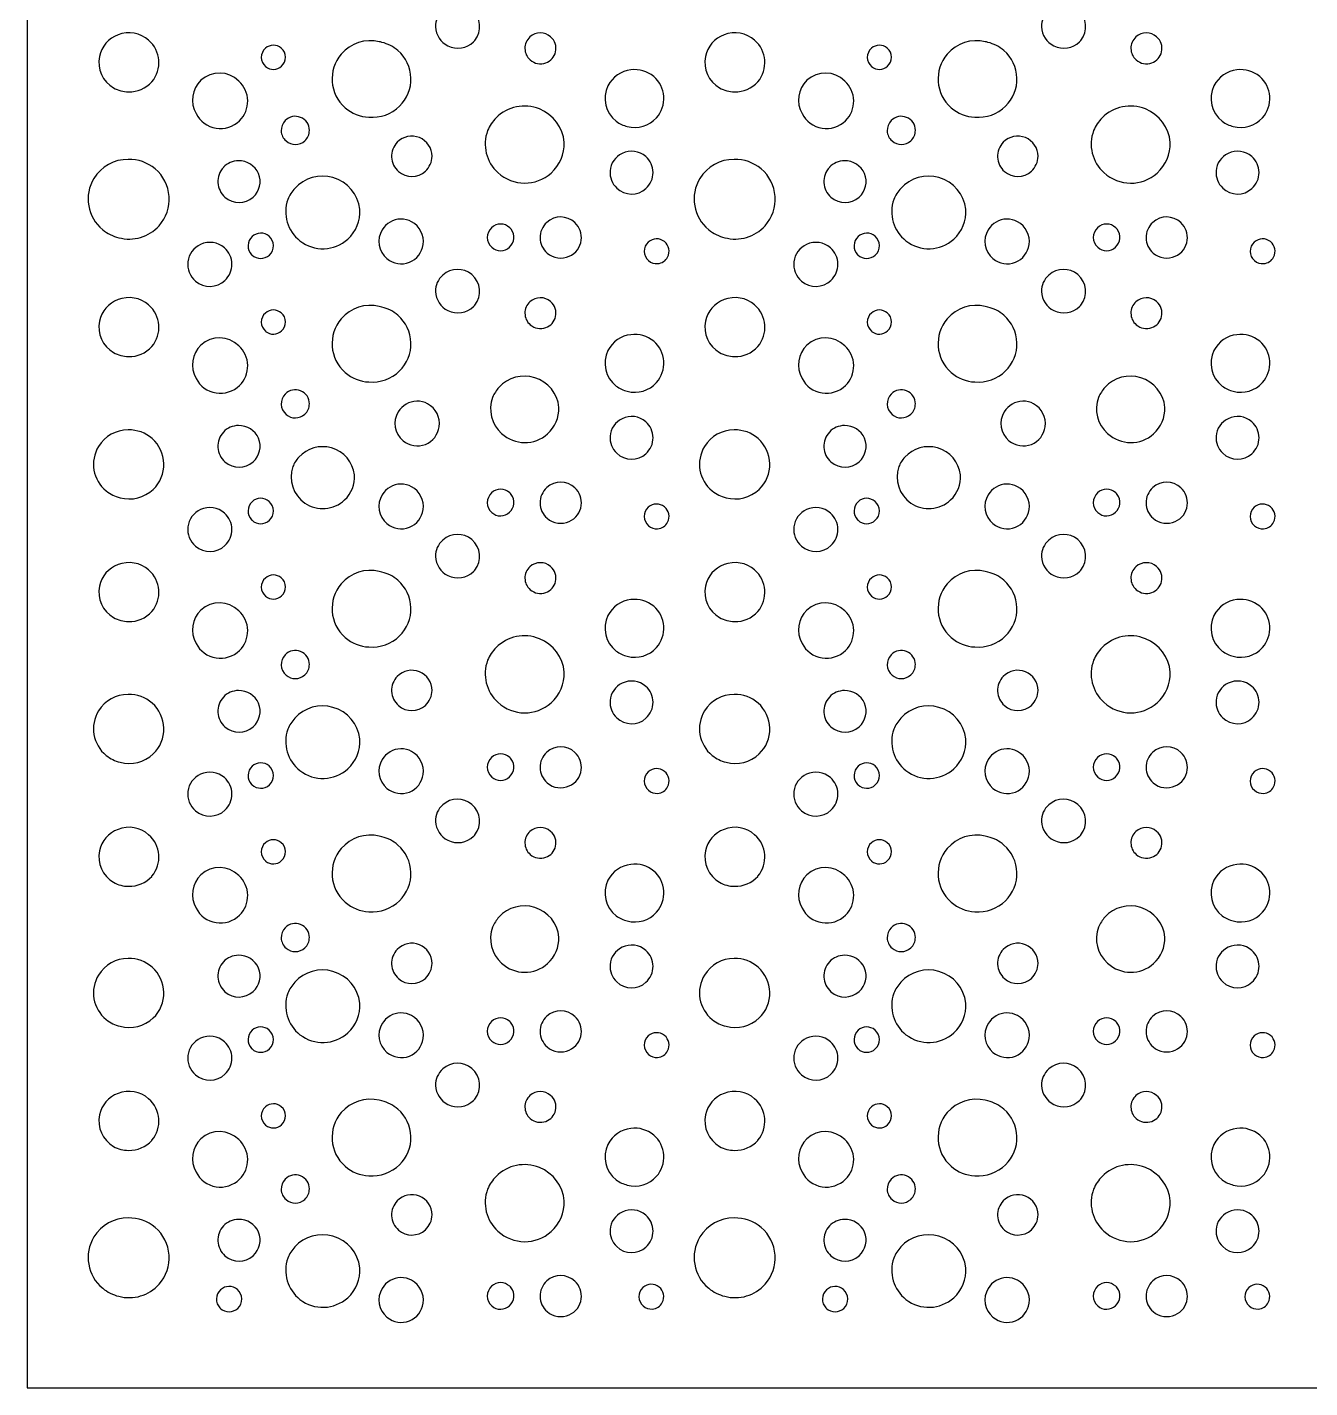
# Model space of a CAD drawing. Header units: millimetres. Extents: x -250 to 750, y -1000 to 1000.
# Drawn here: x -250 to 240, y -1000 to -480 of the extents above; entities that cross this region are included whole.
import ezdxf

# ---------------------------------------------------------------- set-up
doc = ezdxf.new("R2010")
doc.units = ezdxf.units.MM
doc.layers.add('Image', color=70, linetype='Continuous')

msp = doc.modelspace()

# ---------------------------------------------------------------- linework, layer by layer
at = {"layer": 'Image'}
msp.add_lwpolyline([(250, 1000), (-250, 1000), (-250, -1000), (250, -1000), (750, -1000), (750, 1000)], close=True, dxfattribs=at)
for points in [[(-78.98, -485.14, 0.405748), (-80.11, -473.45, 0.3758), (-91.25, -473.61, 0.214558), (-94.04, -479.94, 0.27055), (-89.27, -487.17, 0.316894), (-79.46, -485.64, 0.018749), (-79.01, -485.18, 0.004342)], [(152.54, -485.14, 0.405748), (151.41, -473.45, 0.3758), (140.27, -473.61, 0.214558), (137.48, -479.94, 0.27055), (142.25, -487.17, 0.316894), (152.06, -485.64, 0.018749), (152.5, -485.18, 0.004342)], [(-202.33, -500.9, 0.405853), (-203.61, -485.04, 0.279188), (-215.31, -482.98, 0.258026), (-222.39, -491.22, 0.32343), (-217, -503.23, 0.132782), (-211.3, -504.73, 0.219067), (-202.36, -500.94, 0.002937)], [(-50.05, -483.75, 0.382886), (-57.93, -483.79, 0.448892), (-57.84, -492.57, 0.274981), (-51.9, -493.65, 0.258431), (-48.14, -489.47, 0.280999)], [(29.19, -500.9, 0.405853), (27.91, -485.04, 0.279188), (16.21, -482.98, 0.258026), (9.13, -491.22, 0.32343), (14.52, -503.23, 0.132782), (20.21, -504.73, 0.219067), (29.16, -500.94, 0.002937)], [(181.47, -483.75, 0.382886), (173.59, -483.79, 0.448892), (173.68, -492.57, 0.274981), (179.62, -493.65, 0.258431), (183.38, -489.47, 0.280999)], [(-158.92, -495.11, 0.375812), (-152.82, -494.95, 0.447222), (-152.92, -488.08, 0.375373), (-159.01, -488.1, 0.452768), (-158.98, -495.05, 0.005603)], [(-107.74, -510.25, 0.438656), (-108.39, -488.98, 0.120095), (-114.51, -485.84, 0.014466), (-115.48, -485.58, 0.28048), (-130, -490.3, 0.411899), (-128.52, -510.84, 0.170578), (-119.47, -514.45, 0.213874)], [(72.6, -495.11, 0.375812), (78.7, -494.95, 0.447222), (78.6, -488.08, 0.375373), (72.51, -488.1, 0.452768), (72.54, -495.05, 0.005603)], [(123.78, -510.25, 0.438656), (123.13, -488.98, 0.120095), (117.01, -485.84, 0.014466), (116.04, -485.58, 0.28048), (101.52, -490.3, 0.411899), (103, -510.84, 0.170578), (112.05, -514.45, 0.213874)], [(-169.2, -500.62, 0.404601), (-183.61, -500.34, 0.350497), (-185.5, -513.08, 0.505959), (-168.88, -515.78, 0.432637)], [(-19.37, -496.38, 0.258414), (-28.12, -502.44, 0.358384), (-24.95, -516.01, 0.107007), (-20.73, -517.99, 0.28418), (-9.56, -514.66, 0.421069), (-10.66, -498.9, 0.213685)], [(62.31, -500.62, 0.404601), (47.91, -500.34, 0.350497), (46.02, -513.08, 0.505959), (62.64, -515.78, 0.432637)], [(212.15, -496.38, 0.258414), (203.39, -502.44, 0.358384), (206.57, -516.01, 0.107007), (210.79, -517.99, 0.28418), (221.96, -514.66, 0.421069), (220.86, -498.9, 0.213685)], [(-142.19, -519.48, 0.303753), (-145.53, -514.5, 0.30743), (-151.47, -515.74, 0.429304), (-151.13, -523.53, 0.379896), (-143.96, -523.46, 0.212097)], [(-70.14, -535.61, 0.387942), (-49.81, -535.78, 0.222596), (-44.84, -524.07, 0.281722), (-54.3, -511.3, 0.302068), (-70.85, -514.69, 0.097168), (-74.1, -519.56, 0.311024)], [(89.32, -519.48, 0.303753), (85.99, -514.5, 0.30743), (80.05, -515.74, 0.429304), (80.39, -523.53, 0.379896), (87.55, -523.46, 0.212097)], [(161.37, -535.61, 0.387942), (181.71, -535.78, 0.222596), (186.68, -524.07, 0.281722), (177.22, -511.3, 0.302068), (160.67, -514.69, 0.097168), (157.42, -519.56, 0.311024)], [(-95.35, -529.38, 0.303753), (-100.13, -522.25, 0.30743), (-108.63, -524.03, 0.429304), (-108.15, -535.18, 0.379896), (-97.89, -535.09, 0.212097)], [(136.17, -529.38, 0.303753), (131.39, -522.25, 0.30743), (122.88, -524.03, 0.429304), (123.36, -535.18, 0.379896), (133.63, -535.09, 0.212097)], [(-24.77, -541.51, 0.393942), (-13.6, -541.68, 0.448353), (-13.69, -529.5, 0.303845), (-22.74, -528.32, 0.268791), (-27.33, -534.97, 0.229137)], [(206.75, -541.51, 0.393942), (217.92, -541.68, 0.448353), (217.83, -529.5, 0.303845), (208.78, -528.32, 0.268791), (204.19, -534.97, 0.229137)], [(-211.43, -530.57, 0.263247), (-224.5, -537.82, 0.374991), (-221.16, -557.46, 0.114146), (-215.01, -560.49, 0.284063), (-199.62, -555.91, 0.420888), (-201.12, -534.2, 0.184824)], [(-175.07, -533.61, 0.417496), (-174.44, -545.03, 0.381505), (-163.68, -544.98, 0.315493), (-161.6, -535.99, 0.301126), (-169.3, -531.1, 0.197071), (-175.04, -533.58, 0.002875)], [(20.09, -530.57, 0.263247), (7.01, -537.82, 0.374991), (10.36, -557.46, 0.114146), (16.51, -560.49, 0.284063), (31.9, -555.91, 0.420888), (30.4, -534.2, 0.184824)], [(56.45, -533.61, 0.417496), (57.08, -545.03, 0.381505), (67.84, -544.98, 0.315493), (69.92, -535.99, 0.301126), (62.22, -531.1, 0.197071), (56.47, -533.58, 0.002875)], [(-122.93, -549.6, 0.301802), (-133.2, -537.53, 0.285568), (-147.77, -541.66, 0.088132), (-150.44, -545.89, 0.321694), (-145.79, -561.7, 0.364456), (-127.55, -561.04, 0.22902), (-122.92, -549.65, 0.002917)], [(108.59, -549.6, 0.301802), (98.32, -537.53, 0.285568), (83.75, -541.66, 0.088132), (81.08, -545.89, 0.321694), (85.73, -561.7, 0.364456), (103.97, -561.04, 0.22902), (108.6, -549.65, 0.002917)], [(-107.29, -553.38, 0.255305), (-114.4, -557.49, 0.371104), (-112.56, -568.48, 0.272456), (-103.97, -569.89, 0.266615), (-98.72, -563.15, 0.314225), (-103.17, -554.4, 0.1246), (-107.27, -553.38, 0.001235)], [(-65.68, -556.66, 0.392996), (-72.62, -556.66, 0.441244), (-72.55, -564.15, 0.387246), (-65.69, -564.1, 0.38659), (-65.13, -557.27, 0.042335)], [(-40.78, -554.74, 0.394045), (-51.53, -554.66, 0.448452), (-51.35, -566.37, 0.293825), (-42.9, -567.57, 0.263468), (-38.32, -561.46, 0.244622)], [(124.23, -553.38, 0.255305), (117.12, -557.49, 0.371104), (118.96, -568.48, 0.272456), (127.55, -569.89, 0.266615), (132.79, -563.15, 0.314225), (128.35, -554.4, 0.1246), (124.25, -553.38, 0.001235)], [(165.84, -556.66, 0.392996), (158.9, -556.66, 0.441244), (158.97, -564.15, 0.387246), (165.83, -564.1, 0.38659), (166.39, -557.27, 0.042335)], [(190.74, -554.74, 0.394045), (179.99, -554.66, 0.448452), (180.17, -566.37, 0.293825), (188.61, -567.57, 0.263468), (193.2, -561.46, 0.244622)], [(-164.12, -567.12, 0.392992), (-157.5, -567.15, 0.447221), (-157.61, -559.94, 0.381515), (-164.09, -560.03, 0.421546), (-164.27, -566.98, 0.011836)], [(-9.14, -570.4, 0.255387), (-5.34, -567.9, 0.359751), (-6.55, -561.99, 0.370124), (-12.74, -562.18, 0.447229), (-12.66, -569.24, 0.196543), (-9.16, -570.4, 0.001122)], [(67.4, -567.12, 0.392992), (74.02, -567.15, 0.447221), (73.91, -559.94, 0.381515), (67.43, -560.03, 0.421546), (67.25, -566.98, 0.011836)], [(222.38, -570.4, 0.255387), (226.18, -567.9, 0.359751), (224.97, -561.99, 0.370124), (218.78, -562.18, 0.447229), (218.85, -569.24, 0.196543), (222.36, -570.4, 0.001122)], [(-185.7, -577.05, 0.382434), (-174.45, -576.82, 0.442321), (-174.61, -564.4, 0.299131), (-183.78, -563.08, 0.263105), (-188.63, -569.66, 0.254585)], [(45.82, -577.05, 0.382434), (57.07, -576.82, 0.442321), (56.91, -564.4, 0.299131), (47.74, -563.08, 0.263105), (42.89, -569.66, 0.254585)], [(-78.98, -586.31, 0.405748), (-80.11, -574.62, 0.3758), (-91.25, -574.78, 0.214558), (-94.04, -581.11, 0.27055), (-89.27, -588.34, 0.316894), (-79.46, -586.82, 0.018749), (-79.01, -586.35, 0.004342)], [(152.54, -586.31, 0.405748), (151.41, -574.62, 0.3758), (140.27, -574.78, 0.214558), (137.48, -581.11, 0.27055), (142.25, -588.34, 0.316894), (152.06, -586.82, 0.018749), (152.5, -586.35, 0.004342)], [(-202.33, -602.08, 0.405853), (-203.61, -586.21, 0.279188), (-215.31, -584.15, 0.258026), (-222.39, -592.4, 0.32343), (-217, -604.4, 0.132782), (-211.3, -605.9, 0.219067), (-202.36, -602.11, 0.002937)], [(-107.74, -611.42, 0.438656), (-108.39, -590.15, 0.120095), (-114.51, -587.01, 0.014466), (-115.48, -586.75, 0.28048), (-130, -591.47, 0.411899), (-128.52, -612.02, 0.170578), (-119.47, -615.62, 0.213874)], [(-50.05, -584.92, 0.382886), (-57.93, -584.97, 0.448892), (-57.84, -593.75, 0.274981), (-51.9, -594.82, 0.258431), (-48.14, -590.65, 0.280999)], [(29.19, -602.08, 0.405853), (27.91, -586.21, 0.279188), (16.21, -584.15, 0.258026), (9.13, -592.4, 0.32343), (14.52, -604.4, 0.132782), (20.21, -605.9, 0.219067), (29.16, -602.11, 0.002937)], [(123.78, -611.42, 0.438656), (123.13, -590.15, 0.120095), (117.01, -587.01, 0.014466), (116.04, -586.75, 0.28048), (101.52, -591.47, 0.411899), (103, -612.02, 0.170578), (112.05, -615.62, 0.213874)], [(181.47, -584.92, 0.382886), (173.59, -584.97, 0.448892), (173.68, -593.75, 0.274981), (179.62, -594.82, 0.258431), (183.38, -590.65, 0.280999)], [(-158.92, -596.28, 0.375812), (-152.82, -596.13, 0.447222), (-152.92, -589.26, 0.375373), (-159.01, -589.27, 0.452768), (-158.98, -596.22, 0.005603)], [(72.6, -596.28, 0.375812), (78.7, -596.13, 0.447222), (78.6, -589.26, 0.375373), (72.51, -589.27, 0.452768), (72.54, -596.22, 0.005603)], [(-19.37, -597.55, 0.258414), (-28.12, -603.62, 0.358384), (-24.95, -617.18, 0.107007), (-20.73, -619.17, 0.28418), (-9.56, -615.84, 0.421069), (-10.66, -600.08, 0.213685)], [(212.15, -597.55, 0.258414), (203.39, -603.62, 0.358384), (206.57, -617.18, 0.107007), (210.79, -619.17, 0.28418), (221.96, -615.84, 0.421069), (220.86, -600.08, 0.213685)], [(-169.2, -601.79, 0.404601), (-183.61, -601.52, 0.350497), (-185.5, -614.25, 0.505959), (-168.88, -616.96, 0.432637)], [(62.31, -601.79, 0.404601), (47.91, -601.52, 0.350497), (46.02, -614.25, 0.505959), (62.64, -616.96, 0.432637)], [(-68.75, -635.29, 0.388054), (-51.17, -635.44, 0.221929), (-46.88, -625.34, 0.301986), (-56.07, -614, 0.291089), (-69.77, -617.69, 0.086651), (-72.2, -621.5, 0.309968), (-68.79, -635.26, -0.00009)], [(162.77, -635.29, 0.388054), (180.34, -635.44, 0.221929), (184.64, -625.34, 0.301986), (175.45, -614, 0.291089), (161.75, -617.69, 0.086651), (159.31, -621.5, 0.309968), (162.73, -635.26, -0.00009)], [(-142.19, -623.97, 0.303753), (-145.53, -619, 0.30743), (-151.47, -620.24, 0.429304), (-151.13, -628.02, 0.379896), (-143.96, -627.96, 0.212097)], [(89.32, -623.97, 0.303753), (85.99, -619, 0.30743), (80.05, -620.24, 0.429304), (80.39, -628.02, 0.379896), (87.55, -627.96, 0.212097)], [(-101.16, -622.96, 0.255305), (-108.27, -627.07, 0.371104), (-106.43, -638.06, 0.272456), (-97.84, -639.47, 0.266615), (-92.6, -632.74, 0.314225), (-97.04, -623.98, 0.1246), (-101.14, -622.96, 0.001235)], [(130.35, -622.96, 0.255305), (123.25, -627.07, 0.371104), (125.08, -638.06, 0.272456), (133.68, -639.47, 0.266615), (138.92, -632.74, 0.314225), (134.48, -623.98, 0.1246), (130.38, -622.96, 0.001235)], [(-24.77, -642.86, 0.393942), (-13.6, -643.03, 0.448353), (-13.69, -630.85, 0.303845), (-22.74, -629.67, 0.268791), (-27.33, -636.32, 0.229137)], [(206.75, -642.86, 0.393942), (217.92, -643.03, 0.448353), (217.83, -630.85, 0.303845), (208.78, -629.67, 0.268791), (204.19, -636.32, 0.229137)], [(-211.44, -633.95, 0.263651), (-222.77, -640.25, 0.375584), (-219.83, -657.26, 0.113235), (-214.54, -659.85, 0.264025), (-201.87, -656.66, 0.439408), (-202.27, -637.25, 0.189252), (-211.37, -633.95, -0.000704)], [(-175.07, -634.78, 0.417496), (-174.44, -646.2, 0.381505), (-163.68, -646.15, 0.315493), (-161.6, -637.16, 0.301126), (-169.3, -632.27, 0.197071), (-175.04, -634.75, 0.002875)], [(20.08, -633.95, 0.263651), (8.75, -640.25, 0.375584), (11.69, -657.26, 0.113235), (16.98, -659.85, 0.264025), (29.65, -656.66, 0.439408), (29.24, -637.25, 0.189252), (20.15, -633.95, -0.000704)], [(56.45, -634.78, 0.417496), (57.08, -646.2, 0.381505), (67.84, -646.15, 0.315493), (69.92, -637.16, 0.301126), (62.22, -632.27, 0.197071), (56.47, -634.75, 0.002875)], [(-124.96, -651.16, 0.301498), (-133.78, -640.83, 0.285284), (-146.26, -644.38, 0.087563), (-148.53, -647.98, 0.337171), (-143.93, -661.89, 0.353217), (-128.72, -660.69, 0.222581)], [(106.56, -651.16, 0.301498), (97.74, -640.83, 0.285284), (85.26, -644.38, 0.087563), (82.98, -647.98, 0.337171), (87.59, -661.89, 0.353217), (102.8, -660.69, 0.222581)], [(-107.29, -654.64, 0.255305), (-114.4, -658.76, 0.371104), (-112.56, -669.75, 0.272456), (-103.97, -671.16, 0.266615), (-98.72, -664.42, 0.314225), (-103.17, -655.66, 0.1246), (-107.27, -654.64, 0.001235)], [(-40.78, -656.09, 0.394045), (-51.53, -656.01, 0.448452), (-51.35, -667.72, 0.293825), (-42.9, -668.91, 0.263468), (-38.32, -662.81, 0.244622)], [(124.23, -654.64, 0.255305), (117.12, -658.76, 0.371104), (118.96, -669.75, 0.272456), (127.55, -671.16, 0.266615), (132.79, -664.42, 0.314225), (128.35, -655.66, 0.1246), (124.25, -654.64, 0.001235)], [(190.74, -656.09, 0.394045), (179.99, -656.01, 0.448452), (180.17, -667.72, 0.293825), (188.61, -668.91, 0.263468), (193.2, -662.81, 0.244622)], [(-164.12, -668.47, 0.392992), (-157.5, -668.5, 0.447221), (-157.61, -661.28, 0.381515), (-164.09, -661.38, 0.421546), (-164.27, -668.32, 0.011836)], [(-65.68, -658.01, 0.392996), (-72.62, -658.01, 0.441244), (-72.55, -665.5, 0.387246), (-65.69, -665.44, 0.38659), (-65.13, -658.62, 0.042335)], [(67.4, -668.47, 0.392992), (74.02, -668.5, 0.447221), (73.91, -661.28, 0.381515), (67.43, -661.38, 0.421546), (67.25, -668.32, 0.011836)], [(165.84, -658.01, 0.392996), (158.9, -658.01, 0.441244), (158.97, -665.5, 0.387246), (165.83, -665.44, 0.38659), (166.39, -658.62, 0.042335)], [(-185.7, -678.39, 0.382434), (-174.45, -678.17, 0.442321), (-174.61, -665.75, 0.299131), (-183.78, -664.42, 0.263105), (-188.63, -671.01, 0.254585)], [(-9.14, -671.74, 0.255387), (-5.34, -669.25, 0.359751), (-6.55, -663.34, 0.370124), (-12.74, -663.53, 0.447229), (-12.66, -670.58, 0.196543), (-9.16, -671.74, 0.001122)], [(45.82, -678.39, 0.382434), (57.07, -678.17, 0.442321), (56.91, -665.75, 0.299131), (47.74, -664.42, 0.263105), (42.89, -671.01, 0.254585)], [(222.38, -671.74, 0.255387), (226.18, -669.25, 0.359751), (224.97, -663.34, 0.370124), (218.78, -663.53, 0.447229), (218.85, -670.58, 0.196543), (222.36, -671.74, 0.001122)], [(-78.98, -687.57, 0.405748), (-80.11, -675.88, 0.3758), (-91.25, -676.05, 0.214558), (-94.04, -682.37, 0.27055), (-89.27, -689.6, 0.316894), (-79.46, -688.08, 0.018749), (-79.01, -687.61, 0.004342)], [(152.54, -687.57, 0.405748), (151.41, -675.88, 0.3758), (140.27, -676.05, 0.214558), (137.48, -682.37, 0.27055), (142.25, -689.6, 0.316894), (152.06, -688.08, 0.018749), (152.5, -687.61, 0.004342)], [(-202.33, -703.34, 0.405853), (-203.61, -687.48, 0.279188), (-215.31, -685.41, 0.258026), (-222.39, -693.66, 0.32343), (-217, -705.66, 0.132782), (-211.3, -707.17, 0.219067), (-202.36, -703.38, 0.002937)], [(-50.05, -686.18, 0.382886), (-57.93, -686.23, 0.448892), (-57.84, -695.01, 0.274981), (-51.9, -696.09, 0.258431), (-48.14, -691.91, 0.280999)], [(29.19, -703.34, 0.405853), (27.91, -687.48, 0.279188), (16.21, -685.41, 0.258026), (9.13, -693.66, 0.32343), (14.52, -705.66, 0.132782), (20.21, -707.17, 0.219067), (29.16, -703.38, 0.002937)], [(181.47, -686.18, 0.382886), (173.59, -686.23, 0.448892), (173.68, -695.01, 0.274981), (179.62, -696.09, 0.258431), (183.38, -691.91, 0.280999)], [(-158.92, -697.54, 0.375812), (-152.82, -697.39, 0.447222), (-152.92, -690.52, 0.375373), (-159.01, -690.54, 0.452768), (-158.98, -697.49, 0.005603)], [(-107.74, -712.68, 0.438656), (-108.39, -691.42, 0.120095), (-114.51, -688.28, 0.014466), (-115.48, -688.01, 0.28048), (-130, -692.73, 0.411899), (-128.52, -713.28, 0.170578), (-119.47, -716.89, 0.213874)], [(72.6, -697.54, 0.375812), (78.7, -697.39, 0.447222), (78.6, -690.52, 0.375373), (72.51, -690.54, 0.452768), (72.54, -697.49, 0.005603)], [(123.78, -712.68, 0.438656), (123.13, -691.42, 0.120095), (117.01, -688.28, 0.014466), (116.04, -688.01, 0.28048), (101.52, -692.73, 0.411899), (103, -713.28, 0.170578), (112.05, -716.89, 0.213874)], [(-169.2, -703.06, 0.404601), (-183.61, -702.78, 0.350497), (-185.5, -715.51, 0.505959), (-168.88, -718.22, 0.432637)], [(-19.37, -698.81, 0.258414), (-28.12, -704.88, 0.358384), (-24.95, -718.45, 0.107007), (-20.73, -720.43, 0.28418), (-9.56, -717.1, 0.421069), (-10.66, -701.34, 0.213685)], [(62.31, -703.06, 0.404601), (47.91, -702.78, 0.350497), (46.02, -715.51, 0.505959), (62.64, -718.22, 0.432637)], [(212.15, -698.81, 0.258414), (203.39, -704.88, 0.358384), (206.57, -718.45, 0.107007), (210.79, -720.43, 0.28418), (221.96, -717.1, 0.421069), (220.86, -701.34, 0.213685)], [(-70.14, -738.05, 0.387942), (-49.81, -738.22, 0.222596), (-44.84, -726.51, 0.281722), (-54.3, -713.74, 0.302068), (-70.85, -717.13, 0.097168), (-74.1, -722, 0.311024)], [(161.37, -738.05, 0.387942), (181.71, -738.22, 0.222596), (186.68, -726.51, 0.281722), (177.22, -713.74, 0.302068), (160.67, -717.13, 0.097168), (157.42, -722, 0.311024)], [(-142.19, -723.6, 0.303753), (-145.53, -718.63, 0.30743), (-151.47, -719.87, 0.429304), (-151.13, -727.65, 0.379896), (-143.96, -727.59, 0.212097)], [(89.32, -723.6, 0.303753), (85.99, -718.63, 0.30743), (80.05, -719.87, 0.429304), (80.39, -727.65, 0.379896), (87.55, -727.59, 0.212097)], [(-95.35, -733.5, 0.303753), (-100.13, -726.38, 0.30743), (-108.63, -728.15, 0.429304), (-108.15, -739.31, 0.379896), (-97.89, -739.21, 0.212097)], [(136.17, -733.5, 0.303753), (131.39, -726.38, 0.30743), (122.88, -728.15, 0.429304), (123.36, -739.31, 0.379896), (133.63, -739.21, 0.212097)], [(-24.77, -743.95, 0.393942), (-13.6, -744.12, 0.448353), (-13.69, -731.94, 0.303845), (-22.74, -730.76, 0.268791), (-27.33, -737.41, 0.229137)], [(206.75, -743.95, 0.393942), (217.92, -744.12, 0.448353), (217.83, -731.94, 0.303845), (208.78, -730.76, 0.268791), (204.19, -737.41, 0.229137)], [(-211.44, -735.04, 0.263651), (-222.77, -741.34, 0.375584), (-219.83, -758.35, 0.113235), (-214.54, -760.94, 0.264025), (-201.87, -757.75, 0.439408), (-202.27, -738.34, 0.189252), (-211.37, -735.04, -0.000704)], [(-175.07, -736.05, 0.417496), (-174.44, -747.47, 0.381505), (-163.68, -747.42, 0.315493), (-161.6, -738.43, 0.301126), (-169.3, -733.54, 0.197071), (-175.04, -736.02, 0.002875)], [(20.08, -735.04, 0.263651), (8.75, -741.34, 0.375584), (11.69, -758.35, 0.113235), (16.98, -760.94, 0.264025), (29.65, -757.75, 0.439408), (29.24, -738.34, 0.189252), (20.15, -735.04, -0.000704)], [(56.45, -736.05, 0.417496), (57.08, -747.47, 0.381505), (67.84, -747.42, 0.315493), (69.92, -738.43, 0.301126), (62.22, -733.54, 0.197071), (56.47, -736.02, 0.002875)], [(-122.93, -752.04, 0.301802), (-133.2, -739.97, 0.285568), (-147.77, -744.1, 0.088132), (-150.44, -748.33, 0.321694), (-145.79, -764.14, 0.364456), (-127.55, -763.48, 0.22902), (-122.92, -752.09, 0.002917)], [(108.59, -752.04, 0.301802), (98.32, -739.97, 0.285568), (83.75, -744.1, 0.088132), (81.08, -748.33, 0.321694), (85.73, -764.14, 0.364456), (103.97, -763.48, 0.22902), (108.6, -752.09, 0.002917)], [(-107.29, -755.81, 0.255305), (-114.4, -759.93, 0.371104), (-112.56, -770.92, 0.272456), (-103.97, -772.33, 0.266615), (-98.72, -765.59, 0.314225), (-103.17, -756.84, 0.1246), (-107.27, -755.81, 0.001235)], [(-65.68, -759.1, 0.392996), (-72.62, -759.1, 0.441244), (-72.55, -766.59, 0.387246), (-65.69, -766.53, 0.38659), (-65.13, -759.71, 0.042335)], [(-40.78, -757.18, 0.394045), (-51.53, -757.1, 0.448452), (-51.35, -768.81, 0.293825), (-42.9, -770, 0.263468), (-38.32, -763.9, 0.244622)], [(124.23, -755.81, 0.255305), (117.12, -759.93, 0.371104), (118.96, -770.92, 0.272456), (127.55, -772.33, 0.266615), (132.79, -765.59, 0.314225), (128.35, -756.84, 0.1246), (124.25, -755.81, 0.001235)], [(165.84, -759.1, 0.392996), (158.9, -759.1, 0.441244), (158.97, -766.59, 0.387246), (165.83, -766.53, 0.38659), (166.39, -759.71, 0.042335)], [(190.74, -757.18, 0.394045), (179.99, -757.1, 0.448452), (180.17, -768.81, 0.293825), (188.61, -770, 0.263468), (193.2, -763.9, 0.244622)], [(-164.12, -769.56, 0.392992), (-157.5, -769.59, 0.447221), (-157.61, -762.37, 0.381515), (-164.09, -762.47, 0.421546), (-164.27, -769.41, 0.011836)], [(-9.14, -772.83, 0.255387), (-5.34, -770.34, 0.359751), (-6.55, -764.43, 0.370124), (-12.74, -764.62, 0.447229), (-12.66, -771.67, 0.196543), (-9.16, -772.84, 0.001122)], [(67.4, -769.56, 0.392992), (74.02, -769.59, 0.447221), (73.91, -762.37, 0.381515), (67.43, -762.47, 0.421546), (67.25, -769.41, 0.011836)], [(222.38, -772.83, 0.255387), (226.18, -770.34, 0.359751), (224.97, -764.43, 0.370124), (218.78, -764.62, 0.447229), (218.85, -771.67, 0.196543), (222.36, -772.84, 0.001122)], [(-185.7, -779.48, 0.382434), (-174.45, -779.26, 0.442321), (-174.61, -766.84, 0.299131), (-183.78, -765.52, 0.263105), (-188.63, -772.1, 0.254585)], [(45.82, -779.48, 0.382434), (57.07, -779.26, 0.442321), (56.91, -766.84, 0.299131), (47.74, -765.52, 0.263105), (42.89, -772.1, 0.254585)], [(-78.98, -788.75, 0.405748), (-80.11, -777.06, 0.3758), (-91.25, -777.22, 0.214558), (-94.04, -783.55, 0.27055), (-89.27, -790.78, 0.316894), (-79.46, -789.25, 0.018749), (-79.01, -788.79, 0.004342)], [(152.54, -788.75, 0.405748), (151.41, -777.06, 0.3758), (140.27, -777.22, 0.214558), (137.48, -783.55, 0.27055), (142.25, -790.78, 0.316894), (152.06, -789.25, 0.018749), (152.5, -788.79, 0.004342)], [(-202.33, -804.51, 0.405853), (-203.61, -788.65, 0.279188), (-215.31, -786.59, 0.258026), (-222.39, -794.83, 0.32343), (-217, -806.84, 0.132782), (-211.3, -808.34, 0.219067), (-202.36, -804.55, 0.002937)], [(-107.74, -813.86, 0.438656), (-108.39, -792.59, 0.120095), (-114.51, -789.45, 0.014466), (-115.48, -789.19, 0.28048), (-130, -793.91, 0.411899), (-128.52, -814.45, 0.170578), (-119.47, -818.06, 0.213874)], [(-50.05, -787.36, 0.382886), (-57.93, -787.4, 0.448892), (-57.84, -796.18, 0.274981), (-51.9, -797.26, 0.258431), (-48.14, -793.08, 0.280999)], [(29.19, -804.51, 0.405853), (27.91, -788.65, 0.279188), (16.21, -786.59, 0.258026), (9.13, -794.83, 0.32343), (14.52, -806.84, 0.132782), (20.21, -808.34, 0.219067), (29.16, -804.55, 0.002937)], [(123.78, -813.86, 0.438656), (123.13, -792.59, 0.120095), (117.01, -789.45, 0.014466), (116.04, -789.19, 0.28048), (101.52, -793.91, 0.411899), (103, -814.45, 0.170578), (112.05, -818.06, 0.213874)], [(181.47, -787.36, 0.382886), (173.59, -787.4, 0.448892), (173.68, -796.18, 0.274981), (179.62, -797.26, 0.258431), (183.38, -793.08, 0.280999)], [(-158.92, -798.72, 0.375812), (-152.82, -798.56, 0.447222), (-152.92, -791.69, 0.375373), (-159.01, -791.71, 0.452768), (-158.98, -798.66, 0.005603)], [(72.6, -798.72, 0.375812), (78.7, -798.56, 0.447222), (78.6, -791.69, 0.375373), (72.51, -791.71, 0.452768), (72.54, -798.66, 0.005603)], [(-19.37, -799.99, 0.258414), (-28.12, -806.05, 0.358384), (-24.95, -819.62, 0.107007), (-20.73, -821.6, 0.28418), (-9.56, -818.27, 0.421069), (-10.66, -802.51, 0.213685)], [(212.15, -799.99, 0.258414), (203.39, -806.05, 0.358384), (206.57, -819.62, 0.107007), (210.79, -821.6, 0.28418), (221.96, -818.27, 0.421069), (220.86, -802.51, 0.213685)], [(-169.2, -804.23, 0.404601), (-183.61, -803.95, 0.350497), (-185.5, -816.69, 0.505959), (-168.88, -819.39, 0.432637)], [(62.31, -804.23, 0.404601), (47.91, -803.95, 0.350497), (46.02, -816.69, 0.505959), (62.64, -819.39, 0.432637)], [(-68.75, -837.73, 0.388054), (-51.17, -837.88, 0.221929), (-46.88, -827.78, 0.301986), (-56.07, -816.44, 0.291089), (-69.77, -820.12, 0.086651), (-72.2, -823.94, 0.309968), (-68.79, -837.7, -0.00009)], [(162.77, -837.73, 0.388054), (180.34, -837.88, 0.221929), (184.64, -827.78, 0.301986), (175.45, -816.44, 0.291089), (161.75, -820.12, 0.086651), (159.31, -823.94, 0.309968), (162.73, -837.7, -0.00009)], [(-142.19, -827.93, 0.303753), (-145.53, -822.95, 0.30743), (-151.47, -824.19, 0.429304), (-151.13, -831.98, 0.379896), (-143.96, -831.91, 0.212097)], [(89.32, -827.93, 0.303753), (85.99, -822.95, 0.30743), (80.05, -824.19, 0.429304), (80.39, -831.98, 0.379896), (87.55, -831.91, 0.212097)], [(-95.35, -837.83, 0.303753), (-100.13, -830.7, 0.30743), (-108.63, -832.48, 0.429304), (-108.15, -843.63, 0.379896), (-97.89, -843.54, 0.212097)], [(-24.77, -844.87, 0.393942), (-13.6, -845.04, 0.448353), (-13.69, -832.86, 0.303845), (-22.74, -831.68, 0.268791), (-27.33, -838.33, 0.229137)], [(136.17, -837.83, 0.303753), (131.39, -830.7, 0.30743), (122.88, -832.48, 0.429304), (123.36, -843.63, 0.379896), (133.63, -843.54, 0.212097)], [(206.75, -844.87, 0.393942), (217.92, -845.04, 0.448353), (217.83, -832.86, 0.303845), (208.78, -831.68, 0.268791), (204.19, -838.33, 0.229137)], [(-211.44, -835.96, 0.263651), (-222.77, -842.26, 0.375584), (-219.83, -859.27, 0.113235), (-214.54, -861.86, 0.264025), (-201.87, -858.67, 0.439408), (-202.27, -839.26, 0.189252), (-211.37, -835.96, -0.000704)], [(-175.07, -837.22, 0.417496), (-174.44, -848.64, 0.381505), (-163.68, -848.59, 0.315493), (-161.6, -839.6, 0.301126), (-169.3, -834.71, 0.197071), (-175.04, -837.19, 0.002875)], [(20.08, -835.96, 0.263651), (8.75, -842.26, 0.375584), (11.69, -859.27, 0.113235), (16.98, -861.86, 0.264025), (29.65, -858.67, 0.439408), (29.24, -839.26, 0.189252), (20.15, -835.96, -0.000704)], [(56.45, -837.22, 0.417496), (57.08, -848.64, 0.381505), (67.84, -848.59, 0.315493), (69.92, -839.6, 0.301126), (62.22, -834.71, 0.197071), (56.47, -837.19, 0.002875)], [(-122.93, -852.96, 0.301802), (-133.2, -840.89, 0.285568), (-147.77, -845.02, 0.088132), (-150.44, -849.25, 0.321694), (-145.79, -865.06, 0.364456), (-127.55, -864.39, 0.22902), (-122.92, -853.01, 0.002917)], [(108.59, -852.96, 0.301802), (98.32, -840.89, 0.285568), (83.75, -845.02, 0.088132), (81.08, -849.25, 0.321694), (85.73, -865.06, 0.364456), (103.97, -864.39, 0.22902), (108.6, -853.01, 0.002917)], [(-107.29, -856.73, 0.255305), (-114.4, -860.85, 0.371104), (-112.56, -871.84, 0.272456), (-103.97, -873.25, 0.266615), (-98.72, -866.51, 0.314225), (-103.17, -857.76, 0.1246), (-107.27, -856.73, 0.001235)], [(-40.78, -858.1, 0.394045), (-51.53, -858.02, 0.448452), (-51.35, -869.73, 0.293825), (-42.9, -870.92, 0.263468), (-38.32, -864.82, 0.244622)], [(124.23, -856.73, 0.255305), (117.12, -860.85, 0.371104), (118.96, -871.84, 0.272456), (127.55, -873.25, 0.266615), (132.79, -866.51, 0.314225), (128.35, -857.76, 0.1246), (124.25, -856.73, 0.001235)], [(190.74, -858.1, 0.394045), (179.99, -858.02, 0.448452), (180.17, -869.73, 0.293825), (188.61, -870.92, 0.263468), (193.2, -864.82, 0.244622)], [(-164.12, -870.48, 0.392992), (-157.5, -870.51, 0.447221), (-157.61, -863.29, 0.381515), (-164.09, -863.39, 0.421546), (-164.27, -870.33, 0.011836)], [(-65.68, -860.02, 0.392996), (-72.62, -860.02, 0.441244), (-72.55, -867.51, 0.387246), (-65.69, -867.45, 0.38659), (-65.13, -860.63, 0.042335)], [(67.4, -870.48, 0.392992), (74.02, -870.51, 0.447221), (73.91, -863.29, 0.381515), (67.43, -863.39, 0.421546), (67.25, -870.33, 0.011836)], [(165.84, -860.02, 0.392996), (158.9, -860.02, 0.441244), (158.97, -867.51, 0.387246), (165.83, -867.45, 0.38659), (166.39, -860.63, 0.042335)], [(-185.7, -880.4, 0.382434), (-174.45, -880.18, 0.442321), (-174.61, -867.76, 0.299131), (-183.78, -866.43, 0.263105), (-188.63, -873.02, 0.254585)], [(-9.14, -873.75, 0.255387), (-5.34, -871.26, 0.359751), (-6.55, -865.35, 0.370124), (-12.74, -865.54, 0.447229), (-12.66, -872.59, 0.196543), (-9.16, -873.75, 0.001122)], [(45.82, -880.4, 0.382434), (57.07, -880.18, 0.442321), (56.91, -867.76, 0.299131), (47.74, -866.43, 0.263105), (42.89, -873.02, 0.254585)], [(222.38, -873.75, 0.255387), (226.18, -871.26, 0.359751), (224.97, -865.35, 0.370124), (218.78, -865.54, 0.447229), (218.85, -872.59, 0.196543), (222.36, -873.75, 0.001122)], [(-78.98, -889.67, 0.405748), (-80.11, -877.97, 0.3758), (-91.25, -878.14, 0.214558), (-94.04, -884.47, 0.27055), (-89.27, -891.7, 0.316894), (-79.46, -890.17, 0.018749), (-79.01, -889.71, 0.004342)], [(152.54, -889.67, 0.405748), (151.41, -877.97, 0.3758), (140.27, -878.14, 0.214558), (137.48, -884.47, 0.27055), (142.25, -891.7, 0.316894), (152.06, -890.17, 0.018749), (152.5, -889.71, 0.004342)], [(-202.33, -905.43, 0.405853), (-203.61, -889.57, 0.279188), (-215.31, -887.5, 0.258026), (-222.39, -895.75, 0.32343), (-217, -907.76, 0.132782), (-211.3, -909.26, 0.219067), (-202.36, -905.47, 0.002937)], [(-50.05, -888.27, 0.382886), (-57.93, -888.32, 0.448892), (-57.84, -897.1, 0.274981), (-51.9, -898.18, 0.258431), (-48.14, -894, 0.280999)], [(29.19, -905.43, 0.405853), (27.91, -889.57, 0.279188), (16.21, -887.5, 0.258026), (9.13, -895.75, 0.32343), (14.52, -907.76, 0.132782), (20.21, -909.26, 0.219067), (29.16, -905.47, 0.002937)], [(181.47, -888.27, 0.382886), (173.59, -888.32, 0.448892), (173.68, -897.1, 0.274981), (179.62, -898.18, 0.258431), (183.38, -894, 0.280999)], [(-158.92, -899.64, 0.375812), (-152.82, -899.48, 0.447222), (-152.92, -892.61, 0.375373), (-159.01, -892.63, 0.452768), (-158.98, -899.58, 0.005603)], [(-107.74, -914.77, 0.438656), (-108.39, -893.51, 0.120095), (-114.51, -890.37, 0.014466), (-115.48, -890.11, 0.28048), (-130, -894.83, 0.411899), (-128.52, -915.37, 0.170578), (-119.47, -918.98, 0.213874)], [(72.6, -899.64, 0.375812), (78.7, -899.48, 0.447222), (78.6, -892.61, 0.375373), (72.51, -892.63, 0.452768), (72.54, -899.58, 0.005603)], [(123.78, -914.77, 0.438656), (123.13, -893.51, 0.120095), (117.01, -890.37, 0.014466), (116.04, -890.11, 0.28048), (101.52, -894.83, 0.411899), (103, -915.37, 0.170578), (112.05, -918.98, 0.213874)], [(-169.2, -905.15, 0.404601), (-183.61, -904.87, 0.350497), (-185.5, -917.61, 0.505959), (-168.88, -920.31, 0.432637)], [(-19.37, -900.91, 0.258414), (-28.12, -906.97, 0.358384), (-24.95, -920.54, 0.107007), (-20.73, -922.52, 0.28418), (-9.56, -919.19, 0.421069), (-10.66, -903.43, 0.213685)], [(62.31, -905.15, 0.404601), (47.91, -904.87, 0.350497), (46.02, -917.61, 0.505959), (62.64, -920.31, 0.432637)], [(212.15, -900.91, 0.258414), (203.39, -906.97, 0.358384), (206.57, -920.54, 0.107007), (210.79, -922.52, 0.28418), (221.96, -919.19, 0.421069), (220.86, -903.43, 0.213685)], [(-70.14, -940.14, 0.387942), (-49.81, -940.31, 0.222596), (-44.84, -928.6, 0.281722), (-54.3, -915.83, 0.302068), (-70.85, -919.22, 0.097168), (-74.1, -924.09, 0.311024)], [(161.37, -940.14, 0.387942), (181.71, -940.31, 0.222596), (186.68, -928.6, 0.281722), (177.22, -915.83, 0.302068), (160.67, -919.22, 0.097168), (157.42, -924.09, 0.311024)], [(-142.19, -924, 0.303753), (-145.53, -919.03, 0.30743), (-151.47, -920.27, 0.429304), (-151.13, -928.06, 0.379896), (-143.96, -927.99, 0.212097)], [(89.32, -924, 0.303753), (85.99, -919.03, 0.30743), (80.05, -920.27, 0.429304), (80.39, -928.06, 0.379896), (87.55, -927.99, 0.212097)], [(-95.35, -933.91, 0.303753), (-100.13, -926.78, 0.30743), (-108.63, -928.56, 0.429304), (-108.15, -939.71, 0.379896), (-97.89, -939.62, 0.212097)], [(136.17, -933.91, 0.303753), (131.39, -926.78, 0.30743), (122.88, -928.56, 0.429304), (123.36, -939.71, 0.379896), (133.63, -939.62, 0.212097)], [(-211.43, -935.1, 0.263247), (-224.5, -942.35, 0.374991), (-221.16, -961.99, 0.114146), (-215.01, -965.02, 0.284063), (-199.62, -960.44, 0.420888), (-201.12, -938.73, 0.184824)], [(-175.07, -938.14, 0.417496), (-174.44, -949.56, 0.381505), (-163.68, -949.51, 0.315493), (-161.6, -940.52, 0.301126), (-169.3, -935.63, 0.197071), (-175.04, -938.11, 0.002875)], [(-24.77, -946.04, 0.393942), (-13.6, -946.21, 0.448353), (-13.69, -934.03, 0.303845), (-22.74, -932.85, 0.268791), (-27.33, -939.5, 0.229137)], [(20.09, -935.1, 0.263247), (7.01, -942.35, 0.374991), (10.36, -961.99, 0.114146), (16.51, -965.02, 0.284063), (31.9, -960.44, 0.420888), (30.4, -938.73, 0.184824)], [(56.45, -938.14, 0.417496), (57.08, -949.56, 0.381505), (67.84, -949.51, 0.315493), (69.92, -940.52, 0.301126), (62.22, -935.63, 0.197071), (56.47, -938.11, 0.002875)], [(206.75, -946.04, 0.393942), (217.92, -946.21, 0.448353), (217.83, -934.03, 0.303845), (208.78, -932.85, 0.268791), (204.19, -939.5, 0.229137)], [(-122.93, -954.13, 0.301802), (-133.2, -942.06, 0.285568), (-147.77, -946.19, 0.088132), (-150.44, -950.42, 0.321694), (-145.79, -966.23, 0.364456), (-127.55, -965.57, 0.22902), (-122.92, -954.18, 0.002917)], [(108.59, -954.13, 0.301802), (98.32, -942.06, 0.285568), (83.75, -946.19, 0.088132), (81.08, -950.42, 0.321694), (85.73, -966.23, 0.364456), (103.97, -965.57, 0.22902), (108.6, -954.18, 0.002917)], [(-176.2, -969.64, 0.392992), (-169.58, -969.67, 0.447221), (-169.69, -962.46, 0.381515), (-176.17, -962.55, 0.421546), (-176.35, -969.5, 0.011836)], [(-107.29, -957.91, 0.255305), (-114.4, -962.02, 0.371104), (-112.56, -973.01, 0.272456), (-103.97, -974.42, 0.266615), (-98.72, -967.68, 0.314225), (-103.17, -958.93, 0.1246), (-107.27, -957.91, 0.001235)], [(-65.68, -961.19, 0.392996), (-72.62, -961.19, 0.441244), (-72.55, -968.68, 0.387246), (-65.69, -968.62, 0.38659), (-65.13, -961.8, 0.042335)], [(-40.78, -959.27, 0.394045), (-51.53, -959.19, 0.448452), (-51.35, -970.9, 0.293825), (-42.9, -972.1, 0.263468), (-38.32, -965.99, 0.244622)], [(-11.16, -969.9, 0.255387), (-7.36, -967.41, 0.359751), (-8.57, -961.5, 0.370124), (-14.75, -961.69, 0.447229), (-14.68, -968.74, 0.196543), (-11.17, -969.91, 0.001122)], [(55.32, -969.64, 0.392992), (61.94, -969.67, 0.447221), (61.83, -962.46, 0.381515), (55.35, -962.55, 0.421546), (55.17, -969.5, 0.011836)], [(124.23, -957.91, 0.255305), (117.12, -962.02, 0.371104), (118.96, -973.01, 0.272456), (127.55, -974.42, 0.266615), (132.79, -967.68, 0.314225), (128.35, -958.93, 0.1246), (124.25, -957.91, 0.001235)], [(165.84, -961.19, 0.392996), (158.9, -961.19, 0.441244), (158.97, -968.68, 0.387246), (165.83, -968.62, 0.38659), (166.39, -961.8, 0.042335)], [(190.74, -959.27, 0.394045), (179.99, -959.19, 0.448452), (180.17, -970.9, 0.293825), (188.61, -972.1, 0.263468), (193.2, -965.99, 0.244622)], [(220.36, -969.9, 0.255387), (224.16, -967.41, 0.359751), (222.95, -961.5, 0.370124), (216.77, -961.69, 0.447229), (216.84, -968.74, 0.196543), (220.35, -969.91, 0.001122)]]:
    msp.add_lwpolyline(points, format="xyb", close=True, dxfattribs=at)

doc.saveas('drawing.dxf')
